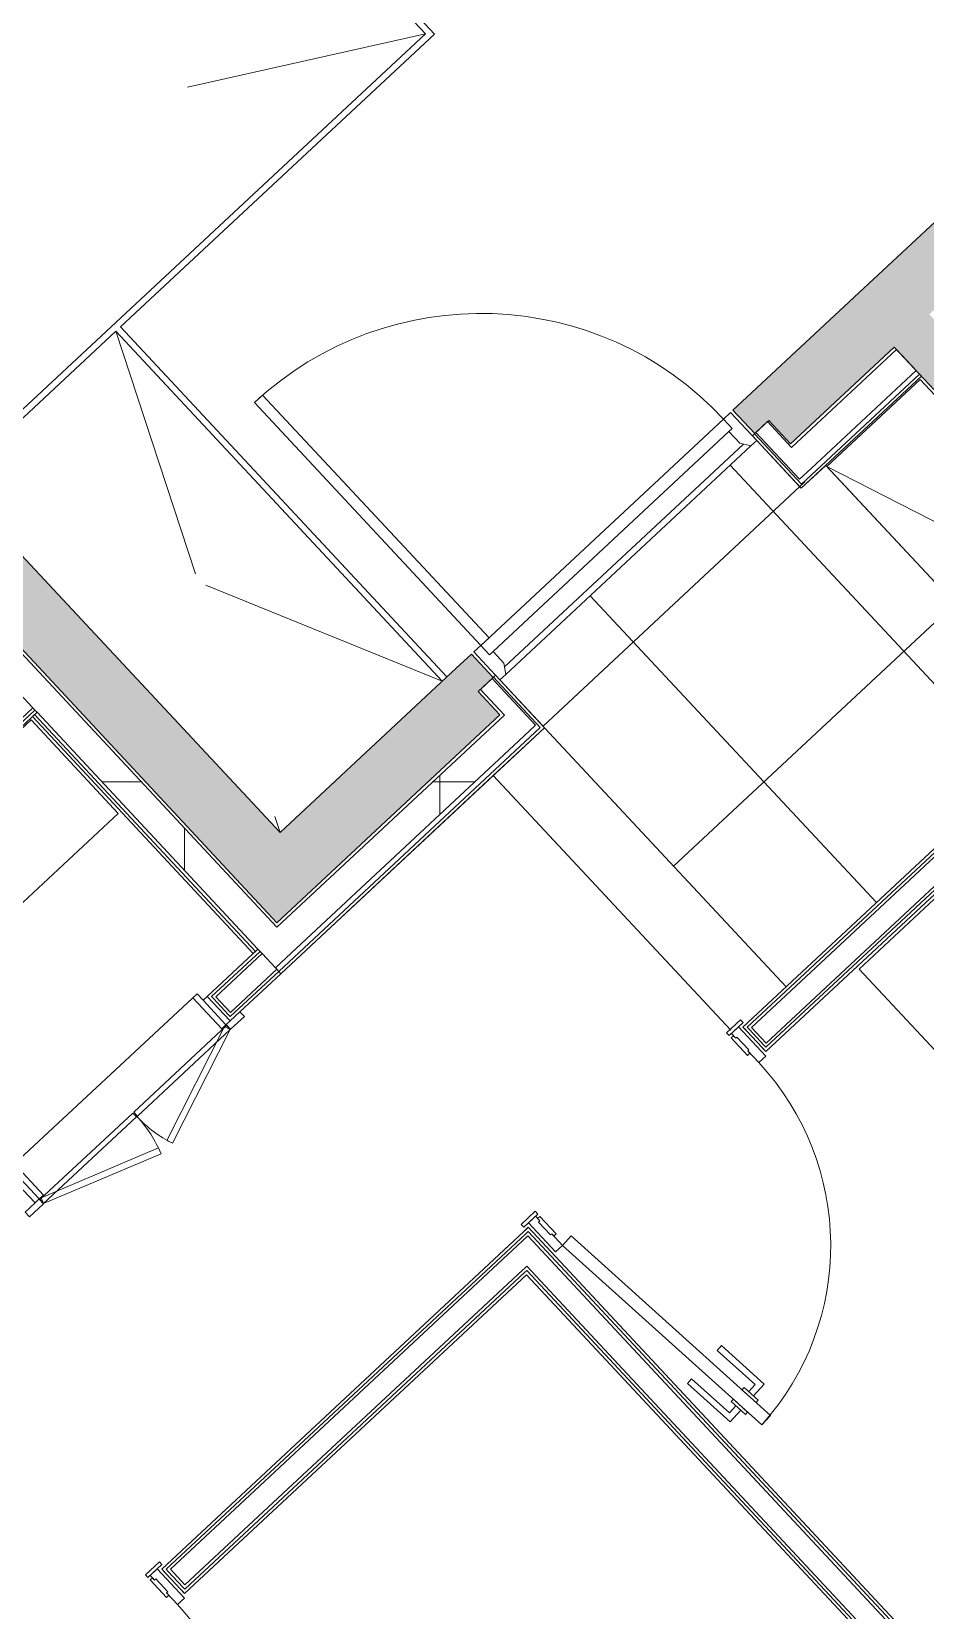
# Model space of a CAD drawing. Header units: millimetres. Extents: x -71377 to 516042, y -145869 to 441446.
# Drawn here: x 277735 to 280536, y 230851 to 235799 of the extents above; entities that cross this region are included whole.
import ezdxf

# ---------------------------------------------------------------- set-up
doc = ezdxf.new("R2010")
doc.units = ezdxf.units.MM
doc.header["$LTSCALE"] = 1000
doc.linetypes.add('_점선_S_', pattern=[1.6, 0.8, -0.8])
for name, color, linetype, lineweight in [('_ A-furn _', 6, 'Continuous', 5), ('A-door', 4, 'Continuous', 5), ('A-door-hdln', 8, 'Continuous', 5), ('A-ele-8', 8, 'Continuous', 5), ('A-fnsh', 5, 'Continuous', 5), ('A-fnsh-4', 4, 'Continuous', 5), ('A-furn', 6, 'Continuous', 5), ('A-hat', 251, 'Continuous', 5), ('A-insu', 251, 'Continuous', 5), ('A_cwall', 2, 'Continuous', 5), ('A_fnsh-4', 4, 'Continuous', 5), ('AA_오픈', 8, '_점선_S_', 5)]:
    doc.layers.add(name, color=color, linetype=linetype, lineweight=lineweight)
pattern_1 = [(0, (-96985.918, -23353.236), (0, 800), []), (270, (-96985.918, -23353.236), (800, 4.898587196589413e-14), [])]

# ---------------------------------------------------------------- blocks, each defined once
blk = doc.blocks.new('3D_팬트리문 - _A_팬트리문_8X23-2183192-지반층 배치도')
at = {"layer": 'A-furn'}
for p, q in [((-24.12295168562667, 209.3080573302106), (-400.0000000000002, 72.49999999997092)), ((-24.12295168562667, 209.3080573302106), (-17.28254881911468, 190.514204914492)), ((24.12295168562662, 209.3080573302312), (17.28254881911464, 190.5142049145126)), ((24.12295168562662, 209.3080573302312), (400.0000000000002, 72.49999999999157)), ((-393.1595971334881, 53.70614758425229), (-17.2825488191147, 190.514204914492)), ((393.1595971334881, 53.70614758427283), (17.28254881911463, 190.5142049145126)), ((-460.0000000000002, 72.49999999999378), (-460.0000000000001, 52.49999999999527)), ((-401.0000000000143, 72.49999999999378), (-460.0000000000002, 72.49999999999378)), ((-460.0000000000001, 52.49999999999527), (-417.9999999999964, 52.49999999999527)), ((-418, 52.50000000000309), (-418, -52.49999999999687)), ((-400.0000000000002, 52.50000000000309), (-418, 52.50000000000309)), ((-401.0000000000143, 52.49999999999527), (-401.0000000000143, 72.49999999999378)), ((-2.000000000008276, 72.49999999999645), (-400.0000000000067, 72.49999999999648)), ((-400.0000000000067, 72.49999999999648), (-400.0000000000067, 55.50000000002271)), ((-400.0000000000002, 72.49999999997092), (-393.1595971334881, 53.70614758425229)), ((-400.0000000000067, 55.50000000002271), (-2.000000000008276, 55.50000000002271)), ((-382.0000000000002, 52.49999999999213), (-400.0000000000002, 52.49999999999213)), ((-400.0000000000002, -52.49999999999689), (-400.0000000000002, 52.50000000000309)), ((-382.0000000000002, -80.49999999999855), (-382.0000000000002, 52.49999999999213)), ((-2.000000000008276, 55.50000000002271), (-2.000000000008276, 72.49999999999645)), ((1.999999999991766, 72.49999999998906), (1.999999999991766, 55.5000000000249)), ((400.0000000000103, 72.49999999998907), (1.999999999991766, 72.49999999998906)), ((1.999999999991766, 55.5000000000249), (400.0000000000102, 55.50000000002488)), ((400.0000000000002, 52.49999999999889), (381.9999999999999, 52.49999999999893)), ((381.9999999999999, 52.49999999999893), (381.9999999999999, -80.49999999999679)), ((400.0000000000002, 72.49999999999157), (393.1595971334881, 53.70614758427283)), ((400.0000000000102, 55.50000000002488), (400.0000000000103, 72.49999999998907)), ((418, 52.49999999999145), (400.0000000000002, 52.49999999999145)), ((400.0000000000002, 52.49999999999145), (400.0000000000002, -52.49999999999687)), ((460.0000000000002, 72.50000000000308), (400.9999999999847, 72.50000000000308)), ((400.9999999999847, 72.50000000000308), (400.9999999999847, 52.50000000000096)), ((418, -52.49999999999683), (418, 52.49999999999145)), ((417.9999999999754, 52.50000000000096), (460.0000000000002, 52.50000000000096)), ((460.0000000000002, 52.50000000000096), (460.0000000000002, 72.50000000000308)), ((-418, -52.49999999999687), (-400.0000000000002, -52.49999999999689)), ((-400.0000000000002, -52.49999999999591), (-400.0000000000002, -80.49999999999858)), ((-400.0000000000002, -80.49999999999858), (-382.0000000000002, -80.49999999999855)), ((-400.0000000000002, -80.49999999999672), (400.0000000000002, -80.49999999999672)), ((381.9999999999999, -80.49999999999679), (400.0000000000002, -80.49999999999683)), ((400.0000000000002, -80.49999999999683), (400.0000000000002, -52.49999999999311)), ((400.0000000000002, -52.49999999999687), (418, -52.49999999999683))]:
    blk.add_line(p, q, dxfattribs=at)
for centre, radius, start, end in [((-400.0000000000103, 72.49999999999285), 400.0000000000021, 359.9999999999997, 19.99999999999577), ((399.999999999869, 72.49999999999022), 399.9999999998775, 160, 180)]:
    blk.add_arc(centre, radius, start, end, dxfattribs=at)
blk = doc.blocks.new('세대외여닫이문 - _A_WD_9x23-2322973-지반층 배치도')
at = {"layer": 'A-door'}
for p, q in [((-469.9999999999885, 76.99999999998974), (-409.9999999999912, 76.99999999998997)), ((-469.9999999999883, 64.99999999998975), (-469.9999999999885, 76.99999999998974)), ((-409.9999999999911, 64.99999999998992), (-469.9999999999883, 64.99999999998975)), ((-450.0000000000083, 64.99999999998997), (-420.0000000000246, 64.99999999998997)), ((-450.0000000000084, -60.00000000000988), (-450.0000000000083, 64.99999999998997)), ((-420.0000000000246, 64.99999999998997), (-420.0000000000246, 44.99999999996974)), ((-420.0000000000247, 44.99999999996903), (-420.0000000000247, 54.99999999996739)), ((-420.0000000000247, 54.99999999996739), (-410.0000000000133, 54.99999999996739)), ((-409.9999999999912, 76.99999999998997), (-409.9999999999911, 64.99999999998992)), ((-410.0000000000133, 54.99999999996739), (-410.0000000000133, -20.00000000000963)), ((410.0000000000074, 76.99999999999261), (470.0000000000102, 76.99999999999275)), ((410.0000000000075, 64.9999999999926), (410.0000000000074, 76.99999999999261)), ((470.0000000000102, 64.99999999999281), (410.0000000000075, 64.9999999999926)), ((409.9999999999918, 54.99999999996739), (419.9999999999886, 54.99999999996739)), ((409.9999999999918, -20.00000000000963), (409.9999999999918, 54.99999999996739)), ((419.9999999999886, 64.99999999999002), (449.9999999999915, 64.99999999999)), ((419.9999999999886, 44.99999999996774), (419.9999999999886, 64.99999999999002)), ((419.9999999999886, 54.99999999996739), (419.9999999999886, 44.99999999996744)), ((449.9999999999915, 64.99999999999), (449.9999999999914, -60.00000000000991)), ((470.0000000000102, 76.99999999999275), (470.0000000000102, 64.99999999999281)), ((-425.0000000000221, 44.99999999996977), (-425.0000000000221, -10.0000000000297)), ((-420.0000000000246, 44.99999999996974), (-425.0000000000221, 44.99999999996977)), ((-425.0000000000214, 44.99999999996906), (-420.0000000000247, 44.99999999996903)), ((-425.0000000000214, -10.0000000000297), (-425.0000000000214, 44.99999999996906)), ((419.9999999999886, 44.99999999996744), (424.9999999999886, 44.9999999999674)), ((424.9999999999881, 44.99999999996784), (419.9999999999886, 44.99999999996774)), ((424.9999999999886, 44.9999999999674), (424.9999999999886, -10.00000000002974)), ((424.9999999999881, -10.0000000000297), (424.9999999999881, 44.99999999996784)), ((-425.0000000000221, -10.0000000000297), (-420.0000000000246, -10.00000000002964)), ((-420.0000000000247, -10.00000000002974), (-425.0000000000214, -10.0000000000297)), ((-420.0000000000246, -10.00000000002964), (-420.0000000000247, -60.00000000000995)), ((-420.0000000000247, -20.0000000000096), (-420.0000000000247, -10.00000000002974)), ((-410.0000000000133, -20.00000000000963), (-420.0000000000247, -20.0000000000096)), ((419.9999999999886, -20.00000000000963), (409.9999999999918, -20.00000000000963)), ((419.9999999999886, -10.00000000002974), (419.9999999999886, -20.00000000000963)), ((424.9999999999886, -10.00000000002974), (419.9999999999886, -10.00000000002974)), ((419.9999999999886, -10.00000000002974), (424.9999999999881, -10.0000000000297)), ((419.9999999999886, -60.00000000000995), (419.9999999999886, -10.00000000002974)), ((-420.0000000000247, -60.00000000000995), (-450.0000000000084, -60.00000000000988)), ((380.1522120763182, -56.51377029010354), (306.9413881682839, -893.3173166871698)), ((419.9999999999879, -60.00000000000991), (346.7891760919538, -896.803546397076)), ((380.1522120763182, -56.51377029010354), (419.9999999999879, -60.00000000000991)), ((449.9999999999914, -60.00000000000991), (419.9999999999886, -60.00000000000995)), ((306.9413881682839, -893.3173166871698), (346.7891760919538, -896.803546397076))]:
    blk.add_line(p, q, dxfattribs=at)
at = {"layer": 'A-door-hdln'}
for p, q in [((-420.0000000000246, 44.99999999996974), (-420.0000000000246, 64.99999999998997)), ((-410.0000000000133, 54.99999999996739), (-420.0000000000247, 54.99999999996739)), ((419.9999999999886, 54.99999999996739), (409.9999999999918, 54.99999999996739)), ((419.9999999999886, 64.99999999999002), (419.9999999999886, 44.99999999996774)), ((419.9999999999886, 44.99999999996744), (419.9999999999886, 54.99999999996739)), ((-425.0000000000221, 44.99999999996977), (-420.0000000000246, 44.99999999996974)), ((-420.0000000000247, 44.99999999996903), (-425.0000000000214, 44.99999999996906)), ((424.9999999999886, 44.9999999999674), (419.9999999999886, 44.99999999996744)), ((419.9999999999886, 44.99999999996774), (424.9999999999881, 44.99999999996784)), ((-420.0000000000246, -10.00000000002964), (-425.0000000000221, -10.0000000000297)), ((-425.0000000000214, -10.0000000000297), (-420.0000000000247, -10.00000000002974)), ((-420.0000000000247, -60.00000000000991), (-420.0000000000246, -10.00000000002964)), ((-420.0000000000247, -10.00000000002974), (-420.0000000000247, -20.0000000000096)), ((-420.0000000000247, -20.0000000000096), (-410.0000000000133, -20.00000000000963)), ((409.9999999999918, -20.00000000000963), (419.9999999999886, -20.00000000000963)), ((419.9999999999886, -10.00000000002974), (424.9999999999886, -10.00000000002974)), ((419.9999999999886, -20.00000000000963), (419.9999999999886, -10.00000000002974)), ((419.9999999999886, -10.00000000002974), (419.9999999999886, -60.00000000000995)), ((424.9999999999881, -10.0000000000297), (419.9999999999886, -10.00000000002974)), ((254.1421657025921, -808.3923962749706), (269.8301993971709, -629.0773506184565)), ((269.8301993971709, -629.0773506184564), (289.7540933590058, -630.8204654734096)), ((289.7540933590058, -630.8204654734096), (275.8091745193801, -790.2116171680888)), ((409.2974571300151, -641.2791546031289), (395.3525382903894, -800.6703062978081)), ((429.2213510918499, -643.0222694580821), (409.2974571300151, -641.2791546031289)), ((413.5333173972711, -822.3373151145961), (429.2213510918499, -643.0222694580821)), ((275.80917451938, -790.2116171680889), (305.6950154621325, -792.8262894505187)), ((302.2087857522261, -832.6740773741885), (307.4381303170857, -772.9023954886839)), ((307.4381303170857, -772.9023954886839), (317.4000772980032, -773.7739529161605)), ((317.4000772980032, -773.7739529161605), (312.1707327331436, -833.5456348016652)), ((357.2478652216729, -777.2601826260669), (352.0185206568133, -837.0318645115714)), ((367.2098122025903, -778.1317400535434), (357.2478652216729, -777.2601826260669)), ((361.9804676377307, -837.9034219390481), (367.2098122025903, -778.1317400535434)), ((303.9519006071794, -812.7501834123535), (254.1421657025921, -808.3923962749706)), ((312.1707327331436, -833.5456348016652), (302.2087857522261, -832.6740773741885)), ((352.0185206568133, -837.0318645115714), (361.9804676377307, -837.9034219390481)), ((363.7235824926838, -817.9795279772131), (413.5333173972711, -822.3373151145961)), ((395.3525382903894, -800.6703062978081), (365.4666973476371, -798.0556340153784))]:
    blk.add_line(p, q, dxfattribs=at)
blk.add_arc((419.9999999999879, -60.00000000001001), 840.0000000000006, 179.9999999999999, 264.9999999999996, dxfattribs=at)
blk = doc.blocks.new('세대외여닫이문 - _A_WD_9x23_90도-V51-지반층 배치도')
at = {"layer": 'A-door'}
for p, q in [((-469.9999999999885, 76.99999999998974), (-409.9999999999912, 76.99999999998997)), ((-469.9999999999883, 64.99999999998975), (-469.9999999999885, 76.99999999998974)), ((-409.9999999999911, 64.99999999998992), (-469.9999999999883, 64.99999999998975)), ((-450.0000000000083, 64.99999999998997), (-420.0000000000246, 64.99999999998997)), ((-450.0000000000084, -60.00000000000988), (-450.0000000000083, 64.99999999998997)), ((-420.0000000000246, 64.99999999998997), (-420.0000000000246, 44.99999999996974)), ((-420.0000000000247, 44.99999999996903), (-420.0000000000247, 54.99999999996739)), ((-420.0000000000247, 54.99999999996739), (-410.0000000000133, 54.99999999996739)), ((-409.9999999999912, 76.99999999998997), (-409.9999999999911, 64.99999999998992)), ((-410.0000000000133, 54.99999999996739), (-410.0000000000133, -20.00000000000963)), ((410.0000000000074, 76.99999999999261), (470.0000000000102, 76.99999999999275)), ((410.0000000000075, 64.9999999999926), (410.0000000000074, 76.99999999999261)), ((470.0000000000102, 64.99999999999281), (410.0000000000075, 64.9999999999926)), ((409.9999999999918, 54.99999999996739), (419.9999999999886, 54.99999999996739)), ((409.9999999999918, -20.00000000000963), (409.9999999999918, 54.99999999996739)), ((419.9999999999886, 64.99999999999002), (449.9999999999915, 64.99999999999)), ((419.9999999999886, 44.99999999996774), (419.9999999999886, 64.99999999999002)), ((419.9999999999886, 54.99999999996739), (419.9999999999886, 44.99999999996744)), ((449.9999999999915, 64.99999999999), (449.9999999999914, -60.00000000000991)), ((449.9999999999916, 54.99999999994181), (489.9999975772371, 54.99999999994178)), ((449.9999999999915, -60.00000000000991), (449.9999999999916, 54.99999999994181)), ((470.0000000000102, 76.99999999999275), (470.0000000000102, 64.99999999999281)), ((-425.0000000000221, 44.99999999996977), (-425.0000000000221, -10.0000000000297)), ((-420.0000000000246, 44.99999999996974), (-425.0000000000221, 44.99999999996977)), ((-425.0000000000214, 44.99999999996906), (-420.0000000000247, 44.99999999996903)), ((-425.0000000000214, -10.0000000000297), (-425.0000000000214, 44.99999999996906)), ((419.9999999999886, 44.99999999996744), (424.9999999999886, 44.9999999999674)), ((424.9999999999881, 44.99999999996784), (419.9999999999886, 44.99999999996774)), ((424.9999999999886, 44.9999999999674), (424.9999999999886, -10.00000000002974)), ((424.9999999999881, -10.0000000000297), (424.9999999999881, 44.99999999996784)), ((-425.0000000000221, -10.0000000000297), (-420.0000000000246, -10.00000000002964)), ((-420.0000000000247, -10.00000000002974), (-425.0000000000214, -10.0000000000297)), ((-420.0000000000246, -10.00000000002964), (-420.0000000000247, -60.00000000000995)), ((-420.0000000000247, -20.0000000000096), (-420.0000000000247, -10.00000000002974)), ((-410.0000000000133, -20.00000000000963), (-420.0000000000247, -20.0000000000096)), ((419.9999999999886, -20.00000000000963), (409.9999999999918, -20.00000000000963)), ((419.9999999999886, -10.00000000002974), (419.9999999999886, -20.00000000000963)), ((424.9999999999886, -10.00000000002974), (419.9999999999886, -10.00000000002974)), ((419.9999999999886, -10.00000000002974), (424.9999999999881, -10.0000000000297)), ((419.9999999999886, -60.00000000000995), (419.9999999999886, -10.00000000002974)), ((-420.0000000000247, -60.00000000000995), (-450.0000000000084, -60.00000000000988)), ((379.999999999988, -60.00000000000995), (379.9999999999867, -900.0000000000101)), ((379.9999999999881, -60.00000000000984), (419.9999999999881, -60.00000000000995)), ((419.9999999999879, -60.00000000001001), (419.9999999999867, -900.0000000000103)), ((449.9999999999914, -60.00000000000991), (419.9999999999886, -60.00000000000995)), ((489.9999999999915, -60.00000000000991), (449.9999999999915, -60.00000000000991)), ((379.9999999999867, -900.0000000000101), (419.9999999999867, -900.0000000000103))]:
    blk.add_line(p, q, dxfattribs=at)
at = {"layer": 'A-door-hdln'}
for p, q in [((-420.0000000000246, 44.99999999996974), (-420.0000000000246, 64.99999999998997)), ((-410.0000000000133, 54.99999999996739), (-420.0000000000247, 54.99999999996739)), ((419.9999999999886, 54.99999999996739), (409.9999999999918, 54.99999999996739)), ((419.9999999999886, 64.99999999999002), (419.9999999999886, 44.99999999996774)), ((419.9999999999886, 44.99999999996744), (419.9999999999886, 54.99999999996739)), ((489.9999999999915, -60.00000000000991), (449.9999999999916, 54.99999999994181)), ((-425.0000000000221, 44.99999999996977), (-420.0000000000246, 44.99999999996974)), ((-420.0000000000247, 44.99999999996903), (-425.0000000000214, 44.99999999996906)), ((424.9999999999886, 44.9999999999674), (419.9999999999886, 44.99999999996744)), ((419.9999999999886, 44.99999999996774), (424.9999999999881, 44.99999999996784)), ((-420.0000000000246, -10.00000000002964), (-425.0000000000221, -10.0000000000297)), ((-425.0000000000214, -10.0000000000297), (-420.0000000000247, -10.00000000002974)), ((-420.0000000000247, -60.00000000000991), (-420.0000000000246, -10.00000000002964)), ((-420.0000000000247, -10.00000000002974), (-420.0000000000247, -20.0000000000096)), ((-420.0000000000247, -20.0000000000096), (-410.0000000000133, -20.00000000000963)), ((409.9999999999918, -20.00000000000963), (419.9999999999886, -20.00000000000963)), ((419.9999999999886, -10.00000000002974), (424.9999999999886, -10.00000000002974)), ((419.9999999999886, -20.00000000000963), (419.9999999999886, -10.00000000002974)), ((419.9999999999886, -10.00000000002974), (419.9999999999886, -60.00000000000995)), ((424.9999999999881, -10.0000000000297), (419.9999999999886, -10.00000000002974)), ((319.9999999999869, -820.0000000000099), (319.9999999999872, -640.00000000001)), ((319.9999999999872, -640.00000000001), (339.9999999999871, -640.00000000001)), ((339.9999999999871, -640.00000000001), (339.9999999999869, -800.0000000000099)), ((479.9999999999869, -640.0000000000103), (459.999999999987, -640.0000000000101)), ((459.999999999987, -640.0000000000101), (459.9999999999868, -800.0000000000101)), ((479.9999999999867, -820.0000000000102), (479.9999999999869, -640.0000000000103)), ((369.9999999999869, -780.0000000000101), (379.9999999999869, -780.0000000000101)), ((369.9999999999867, -840.00000000001), (369.9999999999869, -780.0000000000101)), ((379.9999999999869, -780.0000000000101), (379.9999999999868, -840.0000000000099)), ((419.9999999999868, -780.00000000001), (419.9999999999865, -840.0000000000099)), ((429.9999999999867, -780.00000000001), (419.9999999999868, -780.00000000001)), ((429.9999999999866, -840.0000000000102), (429.9999999999867, -780.00000000001)), ((369.9999999999868, -820.0000000000099), (319.9999999999869, -820.0000000000099)), ((339.9999999999869, -800.0000000000099), (369.9999999999869, -800.0000000000101)), ((379.9999999999868, -840.0000000000099), (369.9999999999867, -840.00000000001)), ((419.9999999999865, -840.0000000000099), (429.9999999999866, -840.0000000000102)), ((459.9999999999866, -800.0000000000101), (429.9999999999866, -800.0000000000102)), ((429.9999999999867, -820.0000000000099), (479.9999999999867, -820.0000000000102))]:
    blk.add_line(p, q, dxfattribs=at)
blk.add_arc((419.9999999999882, -60.00000000001001), 840.0000000000011, 179.9999999999999, 269.9999999999996, dxfattribs=at)
blk = doc.blocks.new('3D_수납가구 - 3D_수납가구-2308794-지반층 배치도')
at = {"layer": '_ A-furn _'}
for p, q in [((6.767919558114955e-14, 1104.999999999986), (400, 1104.999999999986)), ((0, 0), (6.767919558114955e-14, 1104.999999999986)), ((400, 1104.999999999986), (0, 0)), ((400, 1104.999999999986), (399.9999999999999, 0))]:
    blk.add_line(p, q, dxfattribs=at)
blk = doc.blocks.new('3D_수납가구 - 3D_수납가구-2308795-지반층 배치도')
at = {"layer": '_ A-furn _'}
for p, q in [((0, 1400.000000000001), (599.9999999998627, 1400)), ((0, 0), (0, 1400.000000000001)), ((599.9999999998627, 1400), (0, 0)), ((599.9999999998627, 1400), (599.9999999998627, 3.383959779057477e-14)), ((599.9999999998627, 3.383959779057477e-14), (0, 0))]:
    blk.add_line(p, q, dxfattribs=at)
blk = doc.blocks.new('3D_수납가구 - 실선_ 대각선X-2309924-지반층 배치도')
at = {"layer": '_ A-furn _'}
for p, q in [((0, 1190), (399.9999999999999, 1190)), ((0, 0), (0, 1190)), ((399.9999999999999, 1190), (399.9999999999999, 0)), ((400, 0), (0, 0))]:
    blk.add_line(p, q, dxfattribs=at)
blk = doc.blocks.new('대장2_59A_1층_rvt-6-지반층 배치도')
at = {"layer": 'A-hat'}
h = blk.add_hatch(dxfattribs=at)
h.set_pattern_fill('FP_55', color=256, style=0, pattern_type=2)
h.set_pattern_definition(pattern_1)
h.paths.add_polyline_path([(17222.20353473601, -32873.02037291714), (17551.31269377733, -32566.12110371774), (17489.93283993739, -32500.29927190947), (17160.82368089612, -32807.19854110892), (17197.85573878741, -32846.9105595244)])
h = blk.add_hatch(dxfattribs=at)
h.set_pattern_fill('FP_124', color=256, style=0, pattern_type=2)
h.set_pattern_definition([(313, (17259.108, -33741.043), (438.8122209715023, 409.1990160374991), []), (223, (17259.108, -33741.043), (409.1990160374991, -438.8122209715023), [])])
h.paths.add_polyline_path([(17144.24464642096, -34497.63491542643), (18025.52583896488, -33675.82687234799), (17268.50764160631, -32864.02428004613), (17185.63585039814, -32929.11447898773), (17049.23617519837, -32788.19610414165), (16247.41903557411, -33535.90271582971), (17120.84132844472, -34472.53793061431)])
h = blk.add_hatch(dxfattribs=at)
h.set_pattern_fill('FP_55', color=256, style=0, pattern_type=2)
h.set_pattern_definition(pattern_1)
h.paths.add_polyline_path([(15543.74682362548, -34438.20664583415), (15609.56865543374, -34376.82679199431), (14245.5719034363, -32914.11941847746), (14179.75007162804, -32975.49927231731), (15502.1449226896, -34393.59407094189)])
h = blk.add_hatch(dxfattribs=at)
h.set_pattern_fill('FP_55', color=256, style=0, pattern_type=2)
h.set_pattern_definition(pattern_1)
h.paths.add_polyline_path([(15609.56865543374, -34376.82679199431), (16322.63850002322, -33711.87837539554), (16261.25864618333, -33646.05654358728), (15548.18880159385, -34311.00496018604)])
at = {"layer": 'A-fnsh'}
for p, q in [((17051.90583741623, -32785.70660373983), (17191.71550449662, -32935.63410952601)), ((16265.70287774299, -33518.85275642976), (17033.62424883931, -32802.75446163111)), ((17191.71550449662, -32935.63410952601), (17268.50764160625, -32864.02428004614)), ((17268.50764160625, -32864.02428004614), (18025.52583896482, -33675.82687234799)), ((16387.22644906236, -33685.83232312459), (16247.41678198198, -33535.90481733841)), ((14782.33152817164, -33651.01432635368), (15474.55987981033, -34393.33831841347)), ((15560.79678302539, -34456.4904880031), (16226.32863797551, -33835.87196584429)), ((16226.32863797551, -33835.87196584429), (16970.38886619011, -34633.77883809773)), ((17008.94421437059, -34623.80461498615), (17021.90218351462, -34637.70033503461)), ((17067.59607470665, -34686.70103204756), (17080.55404385049, -34700.59675209581)), ((16336.09882255288, -35251.243120905), (16322.20310250445, -35264.20109004898)), ((16273.20240549169, -35309.89498124085), (16259.30668544326, -35322.85295038485)), ((15187.87353434217, -36321.98057122297), (15200.83150348615, -36335.87629127137)), ((15246.52539467816, -36384.8769882843), (15259.48336382203, -36398.7727083326))]:
    blk.add_line(p, q, dxfattribs=at)
at = {"layer": 'A-fnsh-4'}
for p, q in [((17022.37105896679, -34624.27349043838), (18331.85983510773, -33403.15539821271)), ((17081.02291930269, -34687.16990749962), (18390.51169544357, -33466.051815274)), ((14740.69373588697, -33577.03767967615), (14784.00063276287, -33623.47863878529)), ((14790.47961733483, -33630.42649880946), (13894.57135105576, -34465.87450940789)), ((15343.91004811511, -34528.16087393741), (15495.6659381175, -34386.64621091766)), ((15502.1449226895, -34393.59407094189), (15543.74682362543, -34438.20664583416)), ((15402.56190845096, -34591.05729099869), (15554.31779845344, -34449.54262797885)), ((15350.38903268702, -34535.10873396162), (15343.91004811511, -34528.16087393741)), ((15396.08292387905, -34584.10943097457), (15350.38903268702, -34535.10873396162)), ((15402.56190845102, -34591.05729099864), (15396.0829238791, -34584.10943097452)), ((17028.8500435388, -34631.22135046261), (17022.37105896679, -34624.27349043838)), ((17074.54393473073, -34680.22204747554), (17028.85004353875, -34631.22135046266)), ((17081.02291930265, -34687.16990749966), (17074.54393473073, -34680.22204747554)), ((16328.68208707639, -35271.14895007321), (16265.78567001521, -35329.80081040906)), ((16335.62994710062, -35264.6699655012), (16328.68208707639, -35271.14895007321)), ((16335.62994710071, -35264.66996550121), (18549.05567640445, -37638.27835587568)), ((15201.30037893838, -36322.44944667524), (16265.78567001521, -35329.80081040906)), ((15259.95223927428, -36385.34586373637), (16324.43753035111, -35392.6972274703)), ((16331.38539037532, -35386.21824289829), (16324.43753035115, -35392.69722747035)), ((16331.38539037532, -35386.21824289829), (18486.15925934322, -37696.93021621158)), ((15207.77936351033, -36329.39730669941), (15201.30037893838, -36322.44944667524)), ((15253.47325470231, -36378.3980037123), (15207.77936351033, -36329.39730669941)), ((15259.95223927423, -36385.34586373632), (15253.47325470236, -36378.39800371225))]:
    blk.add_line(p, q, dxfattribs=at)
at = {"layer": 'A-furn'}
for p, q in [((16387.22644906236, -33685.83232312459), (16226.32863797551, -33835.87196584429)), ((17144.24464642093, -34497.63491542642), (16387.22644906236, -33685.83232312459)), ((16970.38886619012, -34633.77883809774), (16226.32863797551, -33835.87196584429))]:
    blk.add_line(p, q, dxfattribs=at)
at = {"layer": 'A-insu'}
for p, q in [((17160.82368089605, -32807.19854110888), (17489.93283993734, -32500.29927190948)), ((17489.93283993734, -32500.29927190948), (17551.31269377724, -32566.12110371773)), ((17551.31269377724, -32566.12110371773), (17222.20353473595, -32873.02037291716)), ((17049.2361751983, -32760.84955436536), (17085.80385953619, -32726.74963556546)), ((17085.80385953619, -32726.74963556546), (17160.82368089605, -32807.19854110888)), ((17185.63585039806, -32907.12029171707), (17049.2361751983, -32760.84955436536)), ((17222.20353473595, -32873.02037291716), (17185.63585039806, -32907.12029171707)), ((14245.57190343621, -32914.11941847745), (15548.18880159375, -34311.00496018604)), ((16186.23882482337, -33565.60763804385), (16222.80650916126, -33531.50771924394)), ((16222.80650916126, -33531.50771924394), (16359.20618436101, -33677.77845659564)), ((16261.25864618318, -33646.05654358723), (16186.23882482337, -33565.60763804385)), ((15489.1869535455, -34379.69835089344), (14796.95860190678, -33637.37435883372)), ((15548.18880159375, -34311.00496018604), (16261.25864618323, -33646.05654358728)), ((16359.20618436101, -33677.77845659564), (16322.63850002313, -33711.87837539554)), ((16322.63850002313, -33711.87837539554), (15609.56865543364, -34376.8267919943)), ((15609.56865543364, -34376.8267919943), (15543.74682362543, -34438.20664583416)), ((15543.74682362538, -34438.2066458342), (15547.83881388134, -34442.59476795473))]:
    blk.add_line(p, q, dxfattribs=at)
at = {"layer": 'A_fnsh-4'}
for p, q in [((17568.36265317716, -32584.40494588666), (17191.71550449658, -32935.634109526)), ((17192.18437994879, -32922.20726492986), (17561.88366860521, -32577.45708586248)), ((17561.88366860521, -32577.45708586248), (17568.36265317716, -32584.40494588666)), ((17038.26586989689, -32771.07953000538), (17045.21372992112, -32764.60054543337)), ((17185.23651992462, -32928.68624950182), (17038.26586989689, -32771.07953000538)), ((17045.21372992112, -32764.60054543337), (17192.18437994884, -32922.20726492981)), ((17191.71550449658, -32935.634109526), (17185.23651992462, -32928.68624950182)), ((17008.94421437062, -34623.80461498622), (18325.38085053577, -33396.20753818854)), ((17035.79790356297, -34624.74236589065), (18338.33881967973, -33410.10325823694)), ((18396.99068001563, -33472.99967529818), (17080.55404385047, -34700.59675209585)), ((17081.49179475491, -34673.74306290349), (18384.03271087167, -33459.10395524978)), ((16226.82895443844, -33527.75672817593), (16233.77681446267, -33521.27774360393)), ((16373.79960446617, -33685.36344767237), (16226.82895443844, -33527.75672817593)), ((16233.77681446267, -33521.27774360393), (16380.7474644904, -33678.88446310037)), ((14784.00063276287, -33623.47863878529), (13888.0923664838, -34458.92664938371)), ((14796.95860190684, -33637.37435883368), (13901.05033562776, -34472.82236943211)), ((14784.00063276287, -33623.47863878529), (14790.47961733483, -33630.42649880946)), ((14790.47961733483, -33630.42649880946), (14796.95860190684, -33637.37435883368)), ((14782.33152817162, -33651.0143263537), (14789.27938819584, -33644.5353417817)), ((15474.55987981033, -34393.33831841352), (14782.33152817162, -33651.0143263537)), ((14789.27938819584, -33644.5353417817), (15481.50773983455, -34386.85933384151)), ((15554.31779845339, -34449.54262797889), (16373.79960446617, -33685.36344767237)), ((16387.22644906235, -33685.83232312454), (15560.7967830254, -34456.49048800312)), ((16380.7474644904, -33678.88446310037), (16387.22644906235, -33685.83232312454)), ((15330.48320351889, -34527.69199848519), (15489.1869535455, -34379.69835089344)), ((15489.1869535455, -34379.69835089344), (15495.6659381175, -34386.64621091766)), ((15357.33689271124, -34528.62974938962), (15502.1449226895, -34393.59407094189)), ((15481.50773983455, -34386.85933384151), (15474.55987981033, -34393.33831841352)), ((15495.6659381175, -34386.64621091766), (15502.1449226895, -34393.59407094189)), ((15403.03078390323, -34577.63044640251), (15547.8388138814, -34442.59476795468)), ((15560.7967830254, -34456.49048800312), (15432.80988784266, -34575.84020380291)), ((15547.83881388134, -34442.59476795473), (15554.31779845334, -34449.54262797895)), ((15554.31779845334, -34449.54262797895), (15560.7967830254, -34456.49048800312)), ((15560.7967830254, -34456.49048800312), (15554.31779845339, -34449.54262797889)), ((15403.03078390323, -34577.63044640251), (15357.33689271129, -34528.62974938958)), ((17015.42319894258, -34630.75247501039), (17008.94421437062, -34623.80461498622)), ((17021.90218351458, -34637.70033503462), (17015.42319894258, -34630.75247501039)), ((17081.49179475501, -34673.74306290349), (17035.79790356302, -34624.7423658906)), ((17067.59607470652, -34686.70103204755), (17021.90218351458, -34637.70033503462)), ((17074.07505927842, -34693.64889207167), (17067.59607470652, -34686.70103204755)), ((17080.55404385047, -34700.59675209585), (17074.07505927842, -34693.64889207167)), ((16273.20240549169, -35309.89498124088), (16322.20310250443, -35264.20109004903)), ((16322.20310250443, -35264.20109004903), (16329.15096252871, -35257.72210547698)), ((16329.15096252871, -35257.72210547698), (16336.09882255288, -35251.24312090503)), ((16336.09882255288, -35251.24312090503), (18556.00353642867, -37631.79937130366)), ((15187.87353434219, -36321.98057122297), (16259.30668544325, -35322.85295038489)), ((16259.30668544325, -35322.85295038489), (16266.25454546747, -35316.37396581288)), ((16266.25454546747, -35316.37396581288), (16273.20240549169, -35309.89498124088)), ((16335.1610716484, -35278.09681009744), (16286.16037463565, -35323.79070128928)), ((16335.1610716484, -35278.09681009744), (18542.10781638028, -37644.75734044764)), ((15214.72722353456, -36322.91832212741), (16272.26465458721, -35336.74867043328)), ((16286.16037463565, -35323.79070128928), (16272.26465458721, -35336.74867043328)), ((16331.8542658276, -35372.79139830212), (16324.90640580337, -35379.27038287411)), ((16331.85426582755, -35372.79139830207), (18493.10711936744, -37690.45123163958)), ((16330.91651492311, -35399.64508749451), (15259.48336382206, -36398.7727083326)), ((15260.42111472649, -36371.91901914024), (16317.95854577915, -35385.74936744613)), ((16324.90640580337, -35379.27038287411), (16317.95854577915, -35385.74936744613)), ((18479.21139931905, -37703.40920078354), (16330.91651492311, -35399.64508749451)), ((15194.3525189142, -36328.92843124719), (15187.87353434219, -36321.98057122297)), ((15200.83150348616, -36335.87629127136), (15194.3525189142, -36328.92843124719)), ((15246.52539467809, -36384.8769882843), (15200.83150348616, -36335.87629127136)), ((15260.42111472654, -36371.9190191403), (15214.7272235346, -36322.91832212736)), ((15253.00437925005, -36391.82484830837), (15246.52539467809, -36384.8769882843)), ((15259.48336382206, -36398.7727083326), (15253.00437925005, -36391.82484830837))]:
    blk.add_line(p, q, dxfattribs=at)
at = {"layer": 'A-door-hdln', "extrusion": (0, 0, -1), "zscale": -1, "rotation": 316.9999987515241}
for name, p in [('세대외여닫이문 - _A_WD_9x23-2322973-지반층 배치도', (-16710.03142914168, -34977.74832071731)), ('세대외여닫이문 - _A_WD_9x23_90도-V51-지반층 배치도', (-14888.96074911324, -36675.92427695408))]:
    blk.add_blockref(name, p, dxfattribs=at)
at = {"layer": 'A-furn', "extrusion": (0, 0, -1), "zscale": -1}
for name, p, rotation in [('3D_수납가구 - 3D_수납가구-2308794-지반층 배치도', (-18318.06731366818, -33403.0275219485), 316.9999987515241), ('3D_수납가구 - 3D_수납가구-2308795-지반층 배치도', (-17781.80099104548, -34880.74313437896), 46.99999875152392), ('3D_수납가구 - 실선_ 대각선X-2309924-지반층 배치도', (-14180.91644634102, -34765.61062068929), 46.99999875152394), ('3D_팬트리문 - _A_팬트리문_8X23-2183192-지반층 배치도', (-15060.58227719384, -34851.16338820749), 136.9999987515238)]:
    blk.add_blockref(name, p, dxfattribs=dict(at, rotation=rotation))
blk = doc.blocks.new('세대현관문 - _A_FSD_11x22-6446857-지반층 배치도')
at = {"layer": 'A-door'}
for p, q in [((-550.0000000000095, -50.0000000009735), (-550.0000000000097, 69.99999999902758)), ((-550.0000000000097, 69.99999999902758), (-525.0000000000088, 69.99999999902775)), ((-525.0000000000088, 69.99999999902775), (-505.0000000000094, 39.9999999990278)), ((504.9999999999904, 39.99999999903101), (524.9999999999894, 69.99999999903116)), ((524.9999999999894, 69.99999999903116), (549.9999999999906, 69.9999999990313)), ((549.9999999999906, 69.9999999990313), (549.999999999991, -50.00000000097157)), ((-505.0000000000094, 39.9999999990278), (-505.0000000000094, -10.0000000009717)), ((504.9999999999906, -10.00000000096862), (504.9999999999904, 39.99999999903101)), ((-520.0000000000082, -10.00000000097197), (-520.000000000008, -50.00000000097229)), ((-505.0000000000094, -10.0000000009717), (-520.0000000000082, -10.00000000097197)), ((519.9999999999893, -10.00000000096855), (504.9999999999906, -10.00000000096862)), ((519.9999999999894, -50.00000000096883), (519.9999999999893, -10.00000000096855)), ((-520.000000000008, -50.00000000097229), (-550.0000000000095, -50.0000000009735)), ((484.9999999999916, -50.00000000097215), (484.9999999999901, -1090.000000000972)), ((484.9999999999916, -50.00000000097215), (519.9999999999917, -50.00000000097229)), ((519.9999999999917, -50.00000000097229), (519.9999999999901, -1090.000000000972)), ((549.999999999991, -50.00000000097157), (519.9999999999894, -50.00000000096883)), ((484.9999999999901, -1090.000000000972), (519.9999999999901, -1090.000000000972))]:
    blk.add_line(p, q, dxfattribs=at)
at = {"layer": 'A-door-hdln'}
for p, q in [((-525.0000000000036, 69.99999999902754), (524.99999999999, 69.99999999902761)), ((-505.0000000000043, -10.00000000096855), (504.9999999999909, -10.00000000096855)), ((-520.0000000000044, -49.99999999999161), (519.9999999999917, -49.99999999999161))]:
    blk.add_line(p, q, dxfattribs=at)
blk.add_arc((519.9999999999917, -50.00000000097218), 1040.000000000001, 180, 269.9999999999996, dxfattribs=at)

msp = doc.modelspace()

# ---------------------------------------------------------------- hatches: boundary and pattern name
at = {"layer": 'A-hat'}
for points in [[(280464.1113753703, 234834.007178522), (280870.0104179257, 235212.5141756893), (280733.6107427259, 235358.7849130409), (280327.7117001705, 234980.2779158737), (280390.9763478178, 234912.4348902497)], [(280113.0593520286, 234506.6458565889), (280464.1113753533, 234834.0071785061), (280327.7117001875, 234980.2779158897), (279976.6596768633, 234652.9165939725), (280044.8595125529, 234579.7812273109)], [(283596.1642236556, 231423.9675641118), (283705.8672766692, 231526.2673205117), (280548.2147957701, 234912.4348902301), (280438.5117427325, 234810.1351338559), (283548.4661884746, 231475.1174423351)], [(278504.0812405171, 233006.2494294804), (278650.3519779006, 233142.6491046459), (277286.3552262466, 234605.3564784793), (277140.0844888631, 234468.9568033137), (278240.4868050183, 233288.9198420295)], [(278650.3519779006, 233142.6491046459), (279202.524011848, 233657.5578786987), (279066.1243366827, 233803.8286160822), (278513.9523027351, 233288.9198420295), (278598.9284094367, 233197.7941280412)]]:
    msp.add_hatch(color=256, dxfattribs=at).paths.add_polyline_path(points)
h = msp.add_hatch(color=256, dxfattribs=at)
h.paths.add_polyline_path([(279134.3241725292, 233730.6932491837), (279181.8644157599, 233775.0252451319), (279113.6645781603, 233848.1606138077), (279066.1243349293, 233803.8286178595), (279092.9839157027, 233775.0252451319)])
h.paths.add_polyline_path([(280000.9805449294, 234538.8634262504), (280044.8595125529, 234579.7812273109), (279976.659674953, 234652.9165959867), (279932.7807073295, 234611.9987949262), (279962.8240764821, 234579.7812273109)])

# ---------------------------------------------------------------- linework, layer by layer
at = {"layer": 'A-ele-8'}
msp.add_line((279965.631783403, 234505.9001714109), (279217.2131772861, 233807.9884999713), dxfattribs=at)
at = {"layer": 'A-fnsh'}
for p, q in [((278168.7767470237, 236679.3216059626), (278997.3993169374, 235790.7327283863)), ((278997.3993169374, 235790.7327283863), (278013.8748789839, 234873.5813123424)), ((278013.8748789839, 234873.5813123424), (279036.8724429947, 233776.5507821913)), ((279142.9187256298, 233875.4405448975), (279903.5265598586, 234584.7188559362))]:
    msp.add_line(p, q, dxfattribs=at)
at = {"layer": 'A_cwall'}
for p, q in [((280733.6107427257, 235358.7849130409), (280327.7117001703, 234980.2779158736)), ((280327.7117001875, 234980.2779158896), (279976.6596768631, 234652.9165939725)), ((280113.0593520286, 234506.6458565889), (280438.5117427323, 234810.1351338559)), ((280438.5117427323, 234810.1351338559), (283596.1642236554, 231423.9675641118)), ((278513.9523027348, 233288.9198420295), (277149.9555510809, 234751.6272158628)), ((279976.6596749527, 234652.9165959867), (279932.7807073295, 234611.9987949262)), ((279932.7807073295, 234611.9987949262), (280000.9805449294, 234538.8634262504)), ((280000.9805449294, 234538.8634262504), (280044.8595125526, 234579.7812273109)), ((280044.8595125526, 234579.7812273109), (280113.0593520286, 234506.6458565889)), ((277140.0844888631, 234468.9568033137), (278504.0812405171, 233006.2494294804)), ((279113.66457816, 233848.1606138077), (279066.124334929, 233803.8286178595)), ((279181.8644157599, 233775.0252451319), (279113.66457816, 233848.1606138077)), ((279066.1243366823, 233803.8286160822), (278513.9523027348, 233288.9198420295)), ((279134.3241725289, 233730.6932491837), (279181.8644157599, 233775.0252451319)), ((279202.524011848, 233657.5578786987), (279134.3241725632, 233730.6932492156)), ((278504.0812405171, 233006.2494294804), (279202.524011848, 233657.5578786987))]:
    msp.add_line(p, q, dxfattribs=at)
at = {"layer": 'A_fnsh-4'}
for p, q in [((278168.7650148193, 236679.3216059627), (278997.3951848014, 235790.733864374)), ((278969.1280673034, 235791.7208994917), (278154.1379410839, 236665.6816384425)), ((278969.1280673034, 235791.7208994917), (277477.3122832954, 234400.5801143919)), ((278013.870670605, 234873.5823772327), (278997.3951848014, 235790.733864374)), ((277490.952250812, 234385.9530406535), (277999.24359687, 234859.9424097127)), ((277999.24359687, 234859.9424097127), (279022.2436491598, 233762.9092112089)), ((279036.8707228983, 233776.5491787255), (278013.870670605, 234873.5823772326))]:
    msp.add_line(p, q, dxfattribs=at)
at = {"layer": 'AA_오픈'}
for p, q in [((277477.3171948958, 234400.5801143919), (278154.1424677968, 236665.6816384425)), ((276662.3289660972, 235274.5472028769), (278969.1322756656, 235791.7198345629)), ((277999.2478052326, 234859.9413447845), (278513.9545569336, 233288.9219433278)), ((279022.2436491598, 233762.9115144993), (277490.9569929356, 234385.9524734654))]:
    msp.add_line(p, q, dxfattribs=at)

# ---------------------------------------------------------------- block references
msp.add_blockref('대장2_59A_1층_rvt-6-지반층 배치도', (262955.3988845728, 267303.1208709872))
at = {"layer": 'A-door-hdln', "rotation": 223.0000012484768}
msp.add_blockref('세대현관문 - _A_FSD_11x22-6446857-지반층 배치도', (279557.3225615446, 234193.5120200291), dxfattribs=at)

doc.saveas('drawing.dxf')
